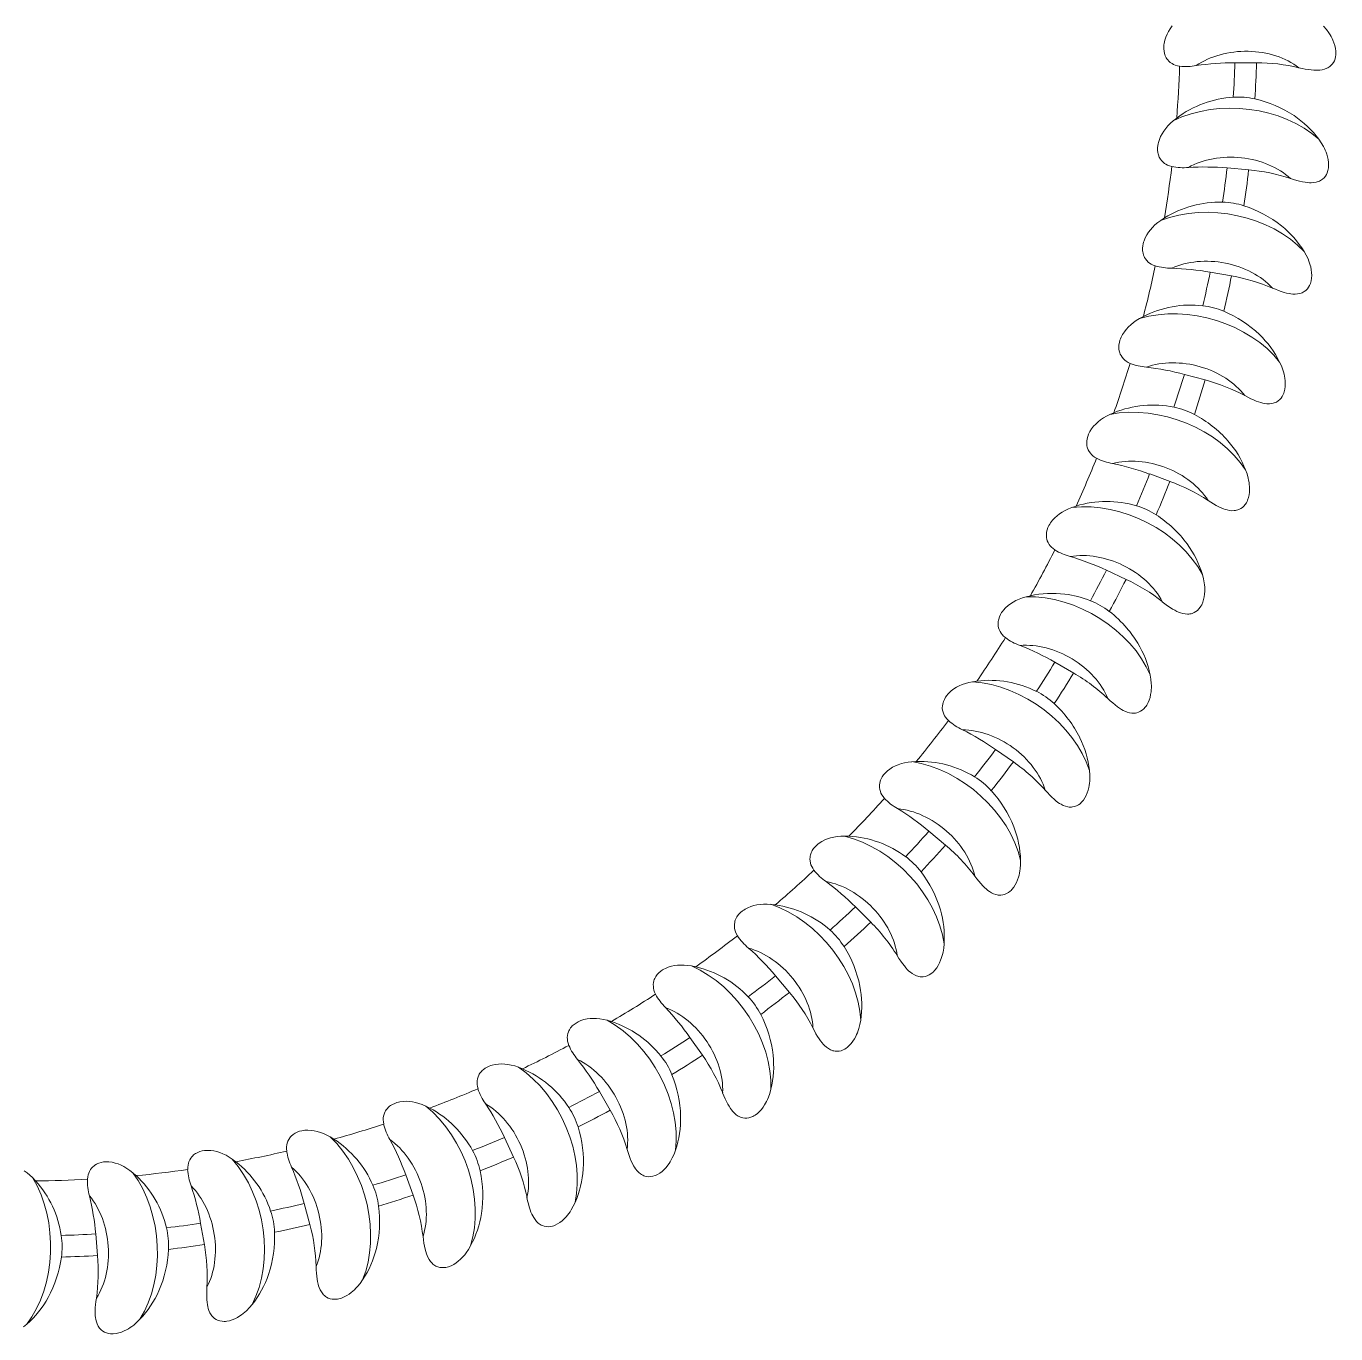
# Model space of a CAD drawing. Extents: x 89 to 596, y -47 to 440.
# Drawn here: x 480.93 to 511.2, y 186.15 to 216.38 of the extents above; entities that cross this region are included whole.
import ezdxf

# ---------------------------------------------------------------- set-up
doc = ezdxf.new("R2010")
doc.units = 0
doc.header["$LTSCALE"] = 7
doc.header["$MEASUREMENT"] = 0
doc.layers.add('8', color=252, linetype='CONTINUOUS', lineweight=15)

msp = doc.modelspace()

# ---------------------------------------------------------------- linework, layer by layer
at = {"layer": '8', "ltscale": 0.012506}
for p, q in [((509.365, 215.53), (508.864, 215.53)), ((509.184, 213.054), (508.686, 213.098)), ((506.349, 203.588), (505.895, 203.8)), ((505.139, 201.421), (504.705, 201.671)), ((494.425, 191.316), (494.175, 191.749)), ((489.871, 189.352), (489.7, 189.822))]:
    msp.add_line(p, q, dxfattribs=at)
at = {"layer": '8', "ltscale": 0.002558}
for p, q in [((507.52, 214.253), (507.44, 214.189)), ((506.75, 209.667), (506.66, 209.618)), ((504.137, 203.211), (504.038, 203.187)), ((502.903, 201.238), (502.802, 201.223)), ((501.501, 199.38), (501.399, 199.373)), ((496.405, 194.633), (496.305, 194.653)), ((490.254, 191.367), (490.162, 191.412)), ((483.467, 189.804), (483.39, 189.872))]:
    msp.add_line(p, q, dxfattribs=at)
at = {"layer": '8', "ltscale": 0.002557}
for p, q in [((507.235, 211.943), (507.15, 211.886)), ((505.195, 205.284), (505.098, 205.251)), ((499.943, 197.651), (499.841, 197.654)), ((498.24, 196.065), (498.138, 196.076)), ((494.452, 193.367), (494.354, 193.396)), ((488.04, 190.649), (487.953, 190.702)), ((485.772, 190.127), (485.69, 190.188)), ((481.143, 189.684), (481.072, 189.758))]:
    msp.add_line(p, q, dxfattribs=at)
at = {"layer": '8', "ltscale": 0.012505}
for p, q in [((508.788, 210.604), (508.296, 210.691)), ((507.365, 205.853), (506.895, 206.024)), ((503.744, 199.368), (503.335, 199.655)), ((502.177, 197.444), (501.793, 197.765)), ((500.447, 195.663), (500.093, 196.017)), ((498.569, 194.041), (498.247, 194.424)), ((496.556, 192.588), (496.269, 192.998)), ((492.191, 190.235), (491.979, 190.688)), ((487.483, 188.675), (487.353, 189.159)), ((485.045, 188.209), (484.958, 188.702)), ((482.576, 187.957), (482.532, 188.456))]:
    msp.add_line(p, q, dxfattribs=at)
at = {"layer": '8', "ltscale": 0.012507}
msp.add_line((508.18, 208.197), (507.697, 208.327), dxfattribs=at)
at = {"layer": '8', "ltscale": 0.002556}
for p, q in [((506.068, 207.441), (505.974, 207.4)), ((492.397, 192.275), (492.302, 192.312))]:
    msp.add_line(p, q, dxfattribs=at)
at = {"layer": '8'}
for points in [[(507.588, 215.451), (507.535, 215.462), (507.488, 215.476), (507.448, 215.492), (507.414, 215.51), (507.372, 215.539), (507.338, 215.569), (507.311, 215.599), (507.295, 215.622), (507.28, 215.645), (507.257, 215.691), (507.247, 215.719), (507.238, 215.746), (507.227, 215.8), (507.222, 215.854), (507.223, 215.908), (507.226, 215.943), (507.231, 215.979), (507.246, 216.051), (507.27, 216.123), (507.297, 216.188), (507.331, 216.252), (507.37, 216.317), (507.416, 216.381)], [(510.917, 216.375), (510.98, 216.3), (511.037, 216.22), (511.064, 216.178), (511.089, 216.134), (511.11, 216.092), (511.13, 216.049), (511.154, 215.988), (511.174, 215.926), (511.188, 215.863), (511.196, 215.798), (511.198, 215.734), (511.196, 215.703), (511.191, 215.671), (511.181, 215.624), (511.164, 215.578), (511.143, 215.536), (511.116, 215.497), (511.084, 215.464), (511.063, 215.445), (511.04, 215.429), (511.016, 215.415), (510.991, 215.402), (510.939, 215.382), (510.885, 215.368), (510.829, 215.36), (510.787, 215.357), (510.745, 215.356), (510.687, 215.358), (510.629, 215.363), (510.56, 215.372), (510.491, 215.384), (510.417, 215.399), (510.342, 215.416)], [(507.407, 213.131), (507.355, 213.146), (507.31, 213.164), (507.271, 213.184), (507.239, 213.205), (507.199, 213.237), (507.169, 213.27), (507.145, 213.302), (507.13, 213.326), (507.117, 213.35), (507.098, 213.399), (507.09, 213.427), (507.085, 213.455), (507.078, 213.51), (507.078, 213.564), (507.083, 213.617), (507.089, 213.653), (507.097, 213.688), (507.119, 213.758), (507.149, 213.828), (507.182, 213.89), (507.221, 213.951), (507.266, 214.012), (507.317, 214.072), (507.375, 214.131), (507.44, 214.189)], [(510.805, 213.761), (510.86, 213.681), (510.91, 213.597), (510.933, 213.552), (510.954, 213.506), (510.972, 213.462), (510.988, 213.418), (511.007, 213.355), (511.021, 213.291), (511.029, 213.227), (511.032, 213.162), (511.028, 213.098), (511.023, 213.067), (511.016, 213.036), (511.001, 212.989), (510.981, 212.946), (510.956, 212.905), (510.926, 212.869), (510.891, 212.838), (510.868, 212.822), (510.844, 212.808), (510.819, 212.796), (510.793, 212.785), (510.74, 212.77), (510.685, 212.761), (510.629, 212.758), (510.586, 212.758), (510.544, 212.761), (510.486, 212.768), (510.429, 212.778), (510.361, 212.793), (510.294, 212.811), (510.221, 212.833), (510.148, 212.856)], [(507.025, 210.835), (506.974, 210.855), (506.931, 210.877), (506.894, 210.9), (506.864, 210.923), (506.827, 210.959), (506.8, 210.994), (506.778, 211.029), (506.766, 211.054), (506.755, 211.079), (506.741, 211.129), (506.735, 211.158), (506.732, 211.186), (506.73, 211.241), (506.735, 211.295), (506.744, 211.348), (506.754, 211.383), (506.765, 211.417), (506.793, 211.485), (506.828, 211.552), (506.867, 211.611), (506.911, 211.669), (506.961, 211.725), (507.017, 211.78), (507.08, 211.834), (507.15, 211.886)], [(510.464, 211.167), (510.512, 211.082), (510.555, 210.994), (510.574, 210.947), (510.591, 210.899), (510.605, 210.854), (510.617, 210.809), (510.63, 210.745), (510.639, 210.68), (510.642, 210.615), (510.639, 210.55), (510.629, 210.487), (510.621, 210.456), (510.612, 210.426), (510.593, 210.381), (510.569, 210.339), (510.54, 210.301), (510.507, 210.268), (510.47, 210.24), (510.446, 210.226), (510.421, 210.214), (510.395, 210.204), (510.367, 210.196), (510.313, 210.185), (510.258, 210.181), (510.201, 210.182), (510.159, 210.187), (510.117, 210.193), (510.061, 210.205), (510.005, 210.22), (509.938, 210.241), (509.873, 210.265), (509.802, 210.293), (509.731, 210.322)], [(506.444, 208.581), (506.395, 208.605), (506.354, 208.631), (506.319, 208.657), (506.291, 208.683), (506.258, 208.722), (506.233, 208.76), (506.215, 208.796), (506.205, 208.822), (506.197, 208.848), (506.186, 208.899), (506.184, 208.928), (506.183, 208.956), (506.186, 209.012), (506.195, 209.065), (506.209, 209.117), (506.221, 209.151), (506.235, 209.184), (506.269, 209.249), (506.311, 209.313), (506.354, 209.368), (506.403, 209.422), (506.458, 209.474), (506.519, 209.524), (506.586, 209.572), (506.66, 209.618)], [(509.899, 208.612), (509.94, 208.523), (509.974, 208.432), (509.989, 208.383), (510.002, 208.335), (510.012, 208.288), (510.02, 208.242), (510.028, 208.177), (510.03, 208.112), (510.028, 208.047), (510.019, 207.983), (510.004, 207.921), (509.994, 207.89), (509.982, 207.861), (509.959, 207.818), (509.931, 207.778), (509.9, 207.743), (509.864, 207.713), (509.824, 207.688), (509.799, 207.676), (509.773, 207.667), (509.746, 207.659), (509.718, 207.653), (509.663, 207.647), (509.607, 207.648), (509.551, 207.654), (509.51, 207.662), (509.468, 207.673), (509.413, 207.689), (509.359, 207.709), (509.294, 207.736), (509.231, 207.765), (509.163, 207.799), (509.096, 207.835)], [(505.669, 206.387), (505.622, 206.415), (505.583, 206.444), (505.551, 206.473), (505.526, 206.502), (505.496, 206.543), (505.475, 206.583), (505.46, 206.62), (505.452, 206.647), (505.446, 206.674), (505.44, 206.726), (505.44, 206.755), (505.441, 206.783), (505.449, 206.838), (505.463, 206.89), (505.482, 206.941), (505.497, 206.973), (505.514, 207.005), (505.553, 207.067), (505.6, 207.127), (505.648, 207.178), (505.701, 207.228), (505.76, 207.275), (505.825, 207.319), (505.897, 207.361), (505.974, 207.4)], [(509.114, 206.117), (509.146, 206.025), (509.173, 205.93), (509.183, 205.881), (509.192, 205.831), (509.198, 205.784), (509.202, 205.737), (509.204, 205.672), (509.201, 205.607), (509.192, 205.542), (509.178, 205.479), (509.158, 205.418), (509.145, 205.389), (509.13, 205.361), (509.104, 205.32), (509.073, 205.283), (509.038, 205.251), (509, 205.224), (508.958, 205.203), (508.932, 205.193), (508.905, 205.186), (508.878, 205.18), (508.85, 205.177), (508.794, 205.176), (508.739, 205.181), (508.684, 205.193), (508.643, 205.204), (508.603, 205.218), (508.549, 205.24), (508.497, 205.264), (508.435, 205.296), (508.374, 205.331), (508.309, 205.371), (508.245, 205.412)], [(504.705, 204.268), (504.661, 204.3), (504.625, 204.333), (504.596, 204.365), (504.573, 204.395), (504.547, 204.439), (504.529, 204.48), (504.517, 204.519), (504.512, 204.547), (504.508, 204.574), (504.507, 204.626), (504.509, 204.655), (504.513, 204.683), (504.526, 204.737), (504.544, 204.788), (504.567, 204.836), (504.585, 204.867), (504.605, 204.898), (504.649, 204.956), (504.701, 205.012), (504.753, 205.059), (504.811, 205.103), (504.874, 205.145), (504.943, 205.183), (505.017, 205.219), (505.098, 205.251)], [(508.113, 203.699), (508.138, 203.604), (508.156, 203.508), (508.162, 203.458), (508.167, 203.407), (508.169, 203.36), (508.168, 203.313), (508.164, 203.248), (508.156, 203.183), (508.142, 203.12), (508.122, 203.058), (508.097, 202.999), (508.081, 202.971), (508.064, 202.945), (508.034, 202.906), (508, 202.872), (507.963, 202.843), (507.922, 202.819), (507.879, 202.802), (507.852, 202.795), (507.825, 202.789), (507.797, 202.786), (507.768, 202.785), (507.713, 202.789), (507.659, 202.8), (507.605, 202.816), (507.565, 202.831), (507.526, 202.848), (507.475, 202.874), (507.424, 202.903), (507.366, 202.941), (507.308, 202.98), (507.247, 203.026), (507.187, 203.072)], [(503.561, 202.242), (503.52, 202.277), (503.487, 202.313), (503.46, 202.347), (503.44, 202.38), (503.418, 202.426), (503.404, 202.468), (503.395, 202.508), (503.392, 202.536), (503.391, 202.563), (503.394, 202.615), (503.399, 202.644), (503.405, 202.672), (503.423, 202.724), (503.446, 202.773), (503.473, 202.82), (503.493, 202.849), (503.515, 202.878), (503.565, 202.932), (503.621, 202.982), (503.678, 203.025), (503.739, 203.064), (503.805, 203.1), (503.877, 203.133), (503.954, 203.162), (504.038, 203.187)], [(506.906, 201.377), (506.923, 201.281), (506.932, 201.184), (506.934, 201.133), (506.934, 201.082), (506.932, 201.035), (506.928, 200.988), (506.918, 200.924), (506.904, 200.86), (506.884, 200.798), (506.859, 200.738), (506.829, 200.682), (506.811, 200.656), (506.792, 200.631), (506.758, 200.595), (506.722, 200.563), (506.682, 200.538), (506.639, 200.518), (506.595, 200.504), (506.567, 200.499), (506.54, 200.497), (506.511, 200.496), (506.483, 200.498), (506.428, 200.506), (506.375, 200.521), (506.323, 200.542), (506.284, 200.56), (506.247, 200.581), (506.198, 200.612), (506.151, 200.645), (506.095, 200.687), (506.042, 200.732), (505.985, 200.782), (505.929, 200.834)], [(502.244, 200.323), (502.207, 200.362), (502.176, 200.4), (502.153, 200.437), (502.136, 200.471), (502.118, 200.519), (502.107, 200.562), (502.102, 200.602), (502.102, 200.63), (502.103, 200.658), (502.111, 200.709), (502.118, 200.737), (502.127, 200.764), (502.149, 200.815), (502.176, 200.862), (502.207, 200.906), (502.23, 200.934), (502.254, 200.96), (502.309, 201.01), (502.369, 201.055), (502.429, 201.093), (502.493, 201.126), (502.562, 201.156), (502.637, 201.183), (502.716, 201.205), (502.802, 201.223)], [(500.765, 198.526), (500.731, 198.568), (500.704, 198.609), (500.684, 198.647), (500.67, 198.683), (500.656, 198.732), (500.65, 198.776), (500.648, 198.816), (500.65, 198.845), (500.654, 198.872), (500.666, 198.922), (500.676, 198.95), (500.687, 198.976), (500.713, 199.025), (500.744, 199.069), (500.779, 199.11), (500.804, 199.135), (500.831, 199.16), (500.889, 199.204), (500.954, 199.245), (501.016, 199.277), (501.083, 199.304), (501.155, 199.328), (501.231, 199.348), (501.313, 199.363), (501.399, 199.373)], [(505.502, 199.17), (505.509, 199.073), (505.51, 198.975), (505.508, 198.924), (505.503, 198.874), (505.497, 198.827), (505.489, 198.78), (505.474, 198.717), (505.454, 198.655), (505.429, 198.595), (505.399, 198.537), (505.363, 198.484), (505.344, 198.459), (505.322, 198.436), (505.286, 198.403), (505.247, 198.375), (505.205, 198.353), (505.161, 198.337), (505.115, 198.327), (505.087, 198.325), (505.06, 198.324), (505.031, 198.326), (505.003, 198.33), (504.95, 198.344), (504.898, 198.364), (504.847, 198.389), (504.811, 198.41), (504.775, 198.434), (504.729, 198.469), (504.685, 198.506), (504.634, 198.553), (504.584, 198.602), (504.532, 198.658), (504.48, 198.714)], [(499.135, 196.864), (499.105, 196.909), (499.082, 196.952), (499.065, 196.992), (499.054, 197.029), (499.045, 197.079), (499.042, 197.124), (499.044, 197.164), (499.048, 197.192), (499.054, 197.219), (499.071, 197.268), (499.083, 197.295), (499.096, 197.32), (499.127, 197.366), (499.162, 197.408), (499.2, 197.445), (499.227, 197.468), (499.256, 197.49), (499.318, 197.53), (499.386, 197.564), (499.451, 197.59), (499.52, 197.612), (499.593, 197.63), (499.671, 197.643), (499.753, 197.651), (499.841, 197.654)], [(503.91, 197.093), (503.909, 196.996), (503.901, 196.898), (503.895, 196.848), (503.886, 196.798), (503.875, 196.752), (503.863, 196.706), (503.842, 196.645), (503.817, 196.584), (503.787, 196.527), (503.753, 196.472), (503.712, 196.422), (503.69, 196.399), (503.667, 196.378), (503.628, 196.348), (503.587, 196.324), (503.543, 196.305), (503.497, 196.293), (503.451, 196.288), (503.423, 196.288), (503.396, 196.29), (503.368, 196.294), (503.34, 196.3), (503.288, 196.318), (503.238, 196.343), (503.19, 196.372), (503.155, 196.397), (503.122, 196.424), (503.079, 196.462), (503.038, 196.503), (502.991, 196.555), (502.946, 196.608), (502.899, 196.668), (502.853, 196.728)], [(497.367, 195.351), (497.34, 195.399), (497.321, 195.444), (497.308, 195.485), (497.3, 195.523), (497.295, 195.573), (497.296, 195.618), (497.302, 195.658), (497.309, 195.686), (497.317, 195.711), (497.338, 195.759), (497.352, 195.785), (497.368, 195.808), (497.402, 195.852), (497.44, 195.89), (497.482, 195.925), (497.511, 195.945), (497.541, 195.964), (497.607, 195.998), (497.677, 196.027), (497.744, 196.047), (497.815, 196.063), (497.89, 196.074), (497.968, 196.08), (498.051, 196.081), (498.138, 196.076)], [(502.143, 195.164), (502.134, 195.066), (502.118, 194.97), (502.107, 194.92), (502.093, 194.872), (502.079, 194.826), (502.063, 194.782), (502.037, 194.722), (502.007, 194.664), (501.972, 194.61), (501.932, 194.558), (501.888, 194.512), (501.864, 194.491), (501.839, 194.472), (501.798, 194.446), (501.754, 194.425), (501.709, 194.411), (501.663, 194.402), (501.616, 194.401), (501.588, 194.403), (501.561, 194.408), (501.533, 194.414), (501.507, 194.423), (501.456, 194.446), (501.408, 194.474), (501.363, 194.508), (501.331, 194.535), (501.3, 194.565), (501.261, 194.607), (501.224, 194.652), (501.181, 194.707), (501.141, 194.764), (501.099, 194.827), (501.058, 194.892)], [(495.473, 193.998), (495.451, 194.048), (495.436, 194.094), (495.426, 194.137), (495.422, 194.175), (495.421, 194.226), (495.426, 194.27), (495.436, 194.309), (495.444, 194.336), (495.455, 194.361), (495.48, 194.407), (495.496, 194.431), (495.514, 194.454), (495.552, 194.494), (495.593, 194.529), (495.637, 194.559), (495.668, 194.577), (495.701, 194.594), (495.768, 194.622), (495.841, 194.644), (495.91, 194.659), (495.982, 194.668), (496.057, 194.673), (496.136, 194.672), (496.218, 194.666), (496.305, 194.653)], [(493.469, 192.815), (493.451, 192.867), (493.44, 192.914), (493.434, 192.957), (493.433, 192.996), (493.437, 193.047), (493.446, 193.09), (493.458, 193.129), (493.47, 193.155), (493.482, 193.179), (493.511, 193.222), (493.53, 193.245), (493.549, 193.265), (493.59, 193.302), (493.635, 193.333), (493.681, 193.36), (493.714, 193.375), (493.747, 193.389), (493.817, 193.411), (493.892, 193.427), (493.961, 193.435), (494.034, 193.439), (494.109, 193.437), (494.188, 193.429), (494.269, 193.415), (494.354, 193.396)], [(500.215, 193.395), (500.197, 193.299), (500.173, 193.204), (500.157, 193.156), (500.14, 193.108), (500.122, 193.065), (500.102, 193.022), (500.071, 192.965), (500.035, 192.91), (499.996, 192.858), (499.952, 192.81), (499.904, 192.768), (499.878, 192.749), (499.852, 192.732), (499.808, 192.71), (499.763, 192.693), (499.717, 192.683), (499.67, 192.679), (499.623, 192.681), (499.596, 192.686), (499.569, 192.693), (499.542, 192.702), (499.516, 192.713), (499.468, 192.74), (499.423, 192.772), (499.381, 192.81), (499.351, 192.84), (499.323, 192.872), (499.287, 192.918), (499.254, 192.965), (499.217, 193.024), (499.182, 193.084), (499.145, 193.151), (499.111, 193.219)], [(491.369, 191.812), (491.356, 191.865), (491.349, 191.913), (491.347, 191.956), (491.349, 191.994), (491.357, 192.045), (491.37, 192.088), (491.386, 192.125), (491.399, 192.15), (491.414, 192.173), (491.447, 192.213), (491.467, 192.234), (491.488, 192.253), (491.533, 192.286), (491.579, 192.313), (491.628, 192.336), (491.662, 192.348), (491.696, 192.359), (491.768, 192.375), (491.843, 192.384), (491.914, 192.386), (491.986, 192.383), (492.061, 192.375), (492.139, 192.36), (492.219, 192.34), (492.302, 192.312)], [(498.14, 191.801), (498.114, 191.707), (498.081, 191.615), (498.062, 191.568), (498.04, 191.522), (498.018, 191.48), (497.995, 191.439), (497.959, 191.385), (497.919, 191.333), (497.875, 191.285), (497.827, 191.242), (497.775, 191.204), (497.748, 191.187), (497.72, 191.173), (497.675, 191.154), (497.629, 191.141), (497.581, 191.135), (497.535, 191.135), (497.488, 191.142), (497.462, 191.149), (497.435, 191.158), (497.409, 191.169), (497.384, 191.183), (497.338, 191.213), (497.296, 191.25), (497.258, 191.291), (497.231, 191.324), (497.206, 191.358), (497.174, 191.407), (497.145, 191.457), (497.113, 191.519), (497.084, 191.581), (497.053, 191.651), (497.024, 191.722)], [(489.189, 190.995), (489.181, 191.049), (489.178, 191.097), (489.18, 191.141), (489.185, 191.179), (489.198, 191.228), (489.215, 191.27), (489.234, 191.305), (489.249, 191.329), (489.266, 191.35), (489.302, 191.388), (489.324, 191.407), (489.347, 191.424), (489.394, 191.453), (489.443, 191.476), (489.494, 191.494), (489.528, 191.504), (489.563, 191.511), (489.636, 191.521), (489.712, 191.524), (489.782, 191.52), (489.854, 191.511), (489.928, 191.495), (490.004, 191.474), (490.082, 191.447), (490.162, 191.412)], [(486.947, 190.371), (486.944, 190.425), (486.945, 190.474), (486.951, 190.517), (486.959, 190.555), (486.976, 190.603), (486.996, 190.643), (487.018, 190.677), (487.036, 190.699), (487.054, 190.719), (487.094, 190.753), (487.117, 190.77), (487.141, 190.785), (487.191, 190.81), (487.242, 190.829), (487.294, 190.842), (487.329, 190.849), (487.365, 190.853), (487.438, 190.856), (487.514, 190.852), (487.584, 190.842), (487.655, 190.827), (487.727, 190.805), (487.801, 190.778), (487.876, 190.744), (487.953, 190.702)], [(482.343, 189.72), (482.348, 189.774), (482.358, 189.822), (482.371, 189.864), (482.386, 189.899), (482.411, 189.943), (482.438, 189.979), (482.466, 190.009), (482.487, 190.027), (482.509, 190.044), (482.553, 190.071), (482.579, 190.084), (482.606, 190.094), (482.659, 190.11), (482.712, 190.12), (482.766, 190.124), (482.801, 190.124), (482.837, 190.122), (482.91, 190.113), (482.984, 190.096), (483.051, 190.074), (483.118, 190.046), (483.186, 190.013), (483.254, 189.972), (483.322, 189.926), (483.39, 189.872)], [(484.659, 189.945), (484.66, 190), (484.666, 190.048), (484.675, 190.09), (484.687, 190.127), (484.708, 190.173), (484.732, 190.212), (484.757, 190.243), (484.776, 190.264), (484.796, 190.282), (484.838, 190.313), (484.863, 190.328), (484.889, 190.341), (484.94, 190.361), (484.992, 190.375), (485.045, 190.384), (485.081, 190.388), (485.117, 190.389), (485.191, 190.386), (485.266, 190.375), (485.334, 190.359), (485.403, 190.338), (485.474, 190.31), (485.545, 190.276), (485.617, 190.235), (485.69, 190.188)], [(495.934, 190.394), (495.9, 190.303), (495.859, 190.213), (495.836, 190.169), (495.81, 190.125), (495.785, 190.085), (495.757, 190.047), (495.717, 189.995), (495.673, 189.947), (495.625, 189.903), (495.574, 189.864), (495.519, 189.831), (495.49, 189.817), (495.461, 189.805), (495.414, 189.79), (495.367, 189.782), (495.319, 189.779), (495.273, 189.783), (495.227, 189.794), (495.201, 189.803), (495.176, 189.815), (495.151, 189.828), (495.127, 189.844), (495.084, 189.879), (495.045, 189.919), (495.011, 189.963), (494.987, 189.998), (494.965, 190.034), (494.938, 190.085), (494.913, 190.138), (494.886, 190.202), (494.862, 190.268), (494.838, 190.34), (494.816, 190.412)], [(480.881, 189.916), (480.945, 189.87), (481.009, 189.817), (481.072, 189.758)], [(493.614, 189.185), (493.572, 189.097), (493.523, 189.011), (493.496, 188.969), (493.467, 188.928), (493.438, 188.89), (493.408, 188.854), (493.363, 188.807), (493.314, 188.763), (493.263, 188.723), (493.208, 188.688), (493.151, 188.66), (493.121, 188.648), (493.091, 188.639), (493.043, 188.629), (492.995, 188.624), (492.948, 188.626), (492.902, 188.634), (492.858, 188.649), (492.832, 188.66), (492.808, 188.674), (492.784, 188.689), (492.762, 188.707), (492.722, 188.745), (492.687, 188.789), (492.656, 188.835), (492.635, 188.872), (492.617, 188.911), (492.594, 188.964), (492.574, 189.018), (492.553, 189.085), (492.535, 189.152), (492.517, 189.226), (492.501, 189.301)], [(491.197, 188.182), (491.147, 188.098), (491.092, 188.017), (491.061, 187.977), (491.028, 187.939), (490.996, 187.904), (490.963, 187.871), (490.914, 187.827), (490.862, 187.788), (490.807, 187.753), (490.75, 187.723), (490.69, 187.7), (490.66, 187.691), (490.629, 187.684), (490.58, 187.678), (490.532, 187.678), (490.485, 187.684), (490.44, 187.696), (490.397, 187.714), (490.373, 187.728), (490.35, 187.743), (490.328, 187.761), (490.307, 187.781), (490.271, 187.822), (490.239, 187.868), (490.213, 187.918), (490.195, 187.956), (490.18, 187.996), (490.162, 188.051), (490.147, 188.107), (490.132, 188.175), (490.12, 188.244), (490.108, 188.319), (490.099, 188.395)], [(488.702, 187.394), (488.645, 187.315), (488.583, 187.239), (488.548, 187.202), (488.513, 187.166), (488.478, 187.135), (488.441, 187.104), (488.389, 187.065), (488.334, 187.031), (488.276, 187), (488.217, 186.976), (488.155, 186.958), (488.124, 186.952), (488.092, 186.948), (488.044, 186.946), (487.996, 186.95), (487.949, 186.96), (487.905, 186.976), (487.864, 186.998), (487.841, 187.013), (487.82, 187.031), (487.799, 187.051), (487.78, 187.072), (487.748, 187.116), (487.721, 187.165), (487.698, 187.217), (487.684, 187.257), (487.672, 187.298), (487.659, 187.354), (487.649, 187.411), (487.64, 187.48), (487.634, 187.549), (487.629, 187.626), (487.626, 187.702)], [(486.148, 186.827), (486.084, 186.753), (486.016, 186.683), (485.978, 186.649), (485.939, 186.616), (485.902, 186.588), (485.863, 186.561), (485.807, 186.526), (485.749, 186.496), (485.689, 186.471), (485.628, 186.452), (485.565, 186.44), (485.533, 186.436), (485.502, 186.435), (485.453, 186.437), (485.405, 186.445), (485.36, 186.459), (485.317, 186.479), (485.278, 186.505), (485.257, 186.522), (485.237, 186.542), (485.218, 186.563), (485.201, 186.586), (485.173, 186.633), (485.15, 186.684), (485.132, 186.737), (485.122, 186.778), (485.114, 186.82), (485.106, 186.877), (485.101, 186.935), (485.098, 187.005), (485.097, 187.074), (485.099, 187.151), (485.103, 187.227)], [(483.554, 186.484), (483.484, 186.416), (483.41, 186.352), (483.369, 186.321), (483.328, 186.292), (483.288, 186.267), (483.247, 186.244), (483.189, 186.214), (483.128, 186.19), (483.066, 186.17), (483.003, 186.156), (482.939, 186.149), (482.908, 186.148), (482.876, 186.15), (482.828, 186.156), (482.781, 186.169), (482.737, 186.187), (482.696, 186.21), (482.66, 186.239), (482.64, 186.258), (482.622, 186.279), (482.605, 186.302), (482.59, 186.326), (482.566, 186.376), (482.547, 186.429), (482.534, 186.483), (482.528, 186.525), (482.523, 186.567), (482.52, 186.625), (482.52, 186.683), (482.523, 186.753), (482.529, 186.822), (482.538, 186.898), (482.548, 186.973)], [(480.94, 186.369), (480.864, 186.307)]]:
    msp.add_lwpolyline(points, dxfattribs=at)
for centre, radius, start, end in [((480.925, 216.361), 26.678, 355.4673, 358.0456), ((507.734, 216.761), 1.319, 263.6443, 280.4224), ((508.866, 209.481), 6.049, 90.0118, 98.4907), ((480.925, 216.361), 27.951, 356.6642, 358.2956), ((480.925, 216.361), 28.451, 356.6409, 358.3255), ((509.366, 211.271), 4.259, 76.7523, 90.0261), ((508.974, 212.319), 2.419, 93.4244, 126.941), ((508.939, 213.001), 1.737, 77.0658, 93.6175), ((508.739, 212.059), 2.699, 56.4057, 77.4018), ((508.945, 212.385), 2.314, 36.5234, 56.2039), ((480.925, 216.361), 26.678, 350.4673, 353.0456), ((507.667, 214.423), 1.319, 258.6443, 275.4224), ((508.16, 207.072), 6.049, 85.0118, 93.4907), ((480.925, 216.361), 27.951, 351.6642, 353.2956), ((480.925, 216.361), 28.451, 351.6409, 353.3255), ((508.815, 208.811), 4.259, 71.7523, 85.0261), ((508.515, 209.89), 2.419, 88.4244, 121.941), ((508.539, 210.572), 1.737, 72.0648, 88.6168), ((508.258, 209.651), 2.699, 51.4057, 72.4018), ((508.492, 209.958), 2.314, 31.5234, 51.2039), ((480.925, 216.361), 26.678, 345.4673, 348.0456), ((507.396, 212.1), 1.319, 253.6443, 270.4224), ((507.246, 204.733), 6.049, 80.0118, 88.4907), ((480.925, 216.361), 27.951, 346.6642, 348.2956), ((480.925, 216.361), 28.451, 346.6409, 348.3255), ((508.05, 206.409), 4.259, 66.7523, 80.0261), ((507.846, 207.51), 2.419, 83.4244, 116.941), ((507.93, 208.187), 1.737, 67.0659, 83.6176), ((507.569, 207.295), 2.699, 46.4057, 67.4018), ((507.829, 207.579), 2.314, 26.5234, 46.2039), ((480.925, 216.361), 26.678, 340.4673, 343.0456), ((506.924, 209.809), 1.319, 248.6443, 265.4224), ((506.133, 202.484), 6.049, 75.0118, 83.4907), ((480.925, 216.361), 27.951, 341.6642, 343.2956), ((480.925, 216.361), 28.451, 341.6409, 343.3255), ((507.08, 204.083), 4.259, 61.7523, 75.0261), ((506.972, 205.197), 2.419, 78.4244, 111.941), ((507.115, 205.865), 1.737, 62.0656, 78.6165), ((506.678, 205.007), 2.699, 41.4057, 62.4018), ((506.961, 205.268), 2.314, 21.5234, 41.2039), ((480.925, 216.361), 26.678, 335.4673, 338.0456), ((506.254, 207.568), 1.319, 243.6443, 260.4224), ((504.827, 200.339), 6.049, 70.0118, 78.4907), ((480.925, 216.361), 27.951, 336.6642, 338.2956), ((480.925, 216.361), 28.451, 336.6409, 338.3255), ((505.91, 201.85), 4.259, 56.7523, 70.0261), ((505.9, 202.97), 2.419, 73.4244, 106.941), ((506.1, 203.622), 1.737, 57.0656, 73.6165), ((505.59, 202.806), 2.699, 36.4057, 57.4018), ((505.895, 203.041), 2.314, 16.5234, 36.2039), ((480.925, 216.361), 26.678, 330.4673, 333.0456), ((505.391, 205.394), 1.319, 238.6443, 255.4224), ((503.34, 198.317), 6.049, 65.0118, 73.4907), ((480.925, 216.361), 27.951, 331.6642, 333.2956), ((480.925, 216.361), 28.451, 331.6409, 333.3255), ((504.551, 199.728), 4.259, 51.7523, 65.0261), ((504.637, 200.874), 2.39, 82.8678, 102.0669), ((504.629, 200.805), 2.46, 68.5771, 82.8912), ((504.894, 201.476), 1.737, 52.0656, 68.6165), ((504.242, 200.632), 2.805, 40.7505, 52.1592), ((480.925, 216.361), 26.678, 325.4673, 328.0456), ((504.342, 203.303), 1.319, 233.6443, 250.4224), ((504.425, 200.791), 2.562, 31.1007, 40.7343), ((501.682, 196.432), 6.049, 60.0118, 68.4907), ((504.64, 200.915), 2.314, 11.5234, 31.2039), ((480.925, 216.361), 27.951, 326.6642, 328.2956), ((480.925, 216.361), 28.451, 326.6409, 328.3255), ((503.011, 197.732), 4.259, 46.7523, 60.0261), ((503.195, 198.836), 2.419, 63.4244, 96.941), ((503.506, 199.444), 1.737, 47.0656, 63.6165), ((502.862, 198.729), 2.699, 26.4057, 47.4018), ((480.925, 216.361), 26.678, 320.4673, 323.0456), ((503.115, 201.312), 1.319, 228.6443, 245.4224), ((499.866, 194.699), 6.049, 55.0118, 63.4907), ((503.203, 198.907), 2.314, 6.5234, 26.2039), ((480.925, 216.361), 27.951, 321.6642, 323.2956), ((501.583, 196.962), 2.419, 58.4244, 91.941), ((480.925, 216.361), 28.451, 321.6409, 323.3255), ((501.303, 195.878), 4.259, 41.7523, 55.0261), ((501.945, 197.54), 1.737, 42.0656, 58.6165), ((501.241, 196.884), 2.699, 21.4057, 42.4018), ((480.925, 216.361), 26.678, 315.4673, 318.0456), ((501.719, 199.435), 1.319, 223.6443, 240.4224), ((497.906, 193.131), 6.049, 50.0118, 58.4907), ((480.925, 216.361), 27.951, 316.6642, 318.2956), ((501.597, 197.032), 2.314, 1.5234, 21.2039), ((499.814, 195.235), 2.419, 53.4244, 86.941), ((480.925, 216.361), 28.451, 316.6409, 318.3255), ((499.441, 194.18), 4.259, 36.7523, 50.0261), ((500.225, 195.78), 1.737, 37.0656, 53.6165), ((480.925, 216.361), 26.678, 310.4673, 313.0456), ((500.165, 197.687), 1.319, 218.6443, 235.4224), ((499.467, 195.187), 2.699, 16.4057, 37.4018), ((495.817, 191.739), 6.049, 45.0118, 53.4907), ((497.901, 193.67), 2.419, 48.4244, 81.941), ((480.925, 216.361), 27.951, 311.6642, 313.2956), ((499.834, 195.304), 2.314, 356.5234, 16.2039), ((480.925, 216.361), 28.451, 311.6409, 313.3255), ((497.437, 192.651), 4.259, 31.7523, 45.0261), ((480.925, 216.361), 26.678, 305.4673, 308.0456), ((498.464, 196.081), 1.319, 213.6443, 230.4224), ((498.358, 194.176), 1.737, 32.0656, 48.6165), ((493.614, 190.535), 6.049, 40.0118, 48.4907), ((497.551, 193.652), 2.699, 11.4057, 32.4018), ((495.858, 192.276), 2.419, 43.4244, 76.941), ((480.925, 216.361), 27.951, 306.6642, 308.2956), ((497.927, 193.736), 2.314, 351.5234, 11.2039), ((480.925, 216.361), 26.678, 300.4673, 303.0456), ((496.63, 194.63), 1.319, 208.6443, 225.4224), ((496.358, 192.741), 1.737, 27.0656, 43.6165), ((480.925, 216.361), 28.451, 306.6409, 308.3255), ((495.308, 191.302), 4.259, 26.7523, 40.0261), ((491.315, 189.527), 6.049, 35.0118, 43.4907), ((495.508, 192.289), 2.699, 6.4057, 27.4018), ((493.702, 191.067), 2.419, 38.4244, 71.941), ((480.925, 216.361), 27.951, 301.6642, 303.2956), ((480.925, 216.361), 26.678, 295.4673, 298.0456), ((494.676, 193.344), 1.319, 203.6443, 220.4224), ((494.241, 191.486), 1.737, 22.0656, 38.6165), ((480.925, 216.361), 28.451, 301.6409, 303.3255), ((493.069, 190.144), 4.259, 21.7523, 35.0261), ((495.89, 192.34), 2.314, 346.5234, 6.2039), ((491.449, 190.049), 2.419, 33.4244, 66.941), ((488.937, 188.724), 6.049, 30.0118, 38.4907), ((493.355, 191.11), 2.699, 1.4057, 22.4018), ((480.925, 216.361), 26.678, 290.4673, 293.0456), ((492.617, 192.233), 1.319, 198.6443, 215.4224), ((480.925, 216.361), 27.951, 296.6642, 298.2956), ((489.116, 189.232), 2.419, 28.4244, 61.941), ((486.498, 188.131), 6.049, 25.0118, 33.4907), ((492.022, 190.42), 1.737, 17.0656, 33.6165), ((480.925, 216.361), 28.451, 296.6409, 298.3255), ((490.738, 189.185), 4.259, 16.7523, 30.0261), ((493.74, 191.127), 2.314, 341.5234, 1.2039), ((480.925, 216.361), 26.678, 285.4673, 288.0456), ((490.47, 191.306), 1.319, 193.6443, 210.4224), ((491.107, 190.123), 2.699, 356.4057, 17.4018), ((486.72, 188.621), 2.419, 23.4244, 56.941), ((484.016, 187.752), 6.049, 20.0118, 28.4907), ((480.925, 216.361), 27.951, 291.6642, 293.2956), ((480.925, 216.361), 26.678, 280.4673, 283.0456), ((484.281, 188.222), 2.419, 18.4244, 51.941), ((488.25, 190.569), 1.319, 188.6443, 205.4224), ((489.719, 189.552), 1.737, 12.0656, 28.6165), ((480.925, 216.361), 28.451, 291.6409, 293.3255), ((488.332, 188.433), 4.259, 11.7523, 25.0261), ((480.925, 216.361), 26.678, 275.4673, 278.0456), ((485.974, 190.029), 1.319, 183.6443, 200.4224), ((481.511, 187.592), 6.049, 15.0118, 23.4907), ((480.925, 216.361), 27.951, 286.6642, 288.2956), ((488.781, 189.335), 2.699, 351.4057, 12.4018), ((491.492, 190.107), 2.314, 336.5234, 356.2039), ((480.925, 216.361), 26.678, 270.4673, 273.0456), ((479.343, 188.067), 2.419, 8.4244, 41.941), ((483.66, 189.689), 1.319, 178.6443, 195.4224), ((481.815, 188.037), 2.419, 13.4244, 46.941), ((479.001, 187.65), 6.049, 10.0118, 18.4907), ((487.349, 188.887), 1.737, 7.0656, 23.6165), ((476.506, 187.927), 6.049, 5.0118, 13.4907), ((480.925, 216.361), 28.451, 286.6409, 288.3255), ((485.869, 187.894), 4.259, 6.7523, 20.0261), ((480.925, 216.361), 27.951, 281.6642, 283.2956), ((484.93, 188.432), 1.737, 2.0641, 18.6173), ((486.396, 188.753), 2.699, 346.4057, 7.4018), ((489.163, 189.286), 2.314, 331.5234, 351.2039), ((480.925, 216.361), 27.951, 276.6642, 278.2956), ((482.48, 188.189), 1.737, 357.0654, 13.6165), ((480.925, 216.361), 28.451, 281.6409, 283.3255), ((483.37, 187.571), 4.259, 1.7523, 15.0261), ((480.925, 216.361), 27.951, 271.6642, 273.2956), ((480.019, 188.161), 1.737, 352.0655, 8.6178), ((483.969, 188.382), 2.699, 341.4057, 2.4018), ((481.519, 188.223), 2.699, 336.4057, 357.4018), ((480.925, 216.361), 28.451, 276.6409, 278.3255), ((480.851, 187.468), 4.259, 356.7523, 10.0261), ((486.772, 188.671), 2.314, 326.5234, 346.2039), ((479.064, 188.278), 2.699, 331.4057, 352.4018), ((480.925, 216.361), 28.451, 271.6409, 273.3255), ((478.333, 187.584), 4.259, 351.7523, 5.0261), ((484.336, 188.266), 2.314, 321.5234, 341.2039), ((481.875, 188.076), 2.314, 316.5234, 336.2039), ((479.406, 188.101), 2.314, 311.5234, 331.2039)]:
    msp.add_arc(centre, radius, start, end, dxfattribs=at)
for centre, major_axis, start_param, end_param in [((509.125, 214.629), (1.65, 0), 0.741103, 2.344289), ((508.916, 212.741), (2.441, -0.214), 0.750281, 2.280722), ((508.867, 212.177), (1.644, -0.144), 0.741103, 2.344289), ((508.494, 210.315), (2.413, -0.425), 0.750281, 2.280722), ((508.396, 209.758), (1.625, -0.287), 0.741103, 2.344289), ((507.862, 207.935), (2.367, -0.634), 0.750281, 2.280722), ((507.716, 207.389), (1.594, -0.427), 0.741103, 2.344289), ((507.025, 205.62), (2.302, -0.838), 0.750281, 2.280722), ((506.832, 205.088), (1.55, -0.564), 0.741103, 2.344289), ((505.99, 203.386), (2.22, -1.035), 0.750281, 2.280722), ((505.751, 202.873), (1.495, -0.697), 0.741103, 2.344289), ((504.764, 201.251), (2.122, -1.225), 0.750281, 2.280722), ((504.481, 200.761), (1.429, -0.825), 0.741103, 2.344289), ((503.356, 199.23), (2.007, -1.405), 0.750281, 2.280722), ((503.032, 198.767), (1.352, -0.946), 0.741103, 2.344289), ((501.778, 197.341), (1.877, -1.575), 0.750281, 2.280722), ((501.414, 196.907), (1.264, -1.061), 0.741103, 2.344289), ((500.041, 195.596), (1.732, -1.732), 0.750281, 2.280722), ((499.641, 195.196), (1.167, -1.167), 0.741103, 2.344289), ((498.158, 194.009), (1.575, -1.877), 0.750281, 2.280722), ((497.725, 193.645), (1.061, -1.264), 0.741103, 2.344289), ((496.144, 192.592), (1.405, -2.007), 0.750281, 2.280722), ((495.681, 192.267), (0.946, -1.352), 0.741103, 2.344289), ((494.015, 191.356), (1.225, -2.122), 0.750281, 2.280722), ((491.786, 190.31), (1.035, -2.22), 0.750281, 2.280722), ((493.525, 191.073), (0.825, -1.429), 0.741103, 2.344289), ((489.474, 189.463), (0.838, -2.302), 0.750281, 2.280722), ((491.273, 190.071), (0.697, -1.495), 0.741103, 2.344289), ((487.097, 188.82), (0.634, -2.367), 0.750281, 2.280722), ((488.942, 189.269), (0.564, -1.551), 0.741103, 2.344289), ((484.673, 188.387), (0.425, -2.413), 0.750281, 2.280722), ((482.221, 188.167), (0.214, -2.441), 0.750281, 2.280722), ((486.551, 188.673), (0.427, -1.594), 0.741103, 2.344289), ((479.758, 188.161), (0, -2.45), 0.750281, 2.280722), ((484.116, 188.289), (0.286, -1.625), 0.741103, 2.344289), ((481.657, 188.117), (0.144, -1.644), 0.741103, 2.344289)]:
    msp.add_ellipse(centre, major_axis=major_axis, ratio=0.707107, start_param=start_param, end_param=end_param, dxfattribs=at)

doc.saveas('drawing.dxf')
